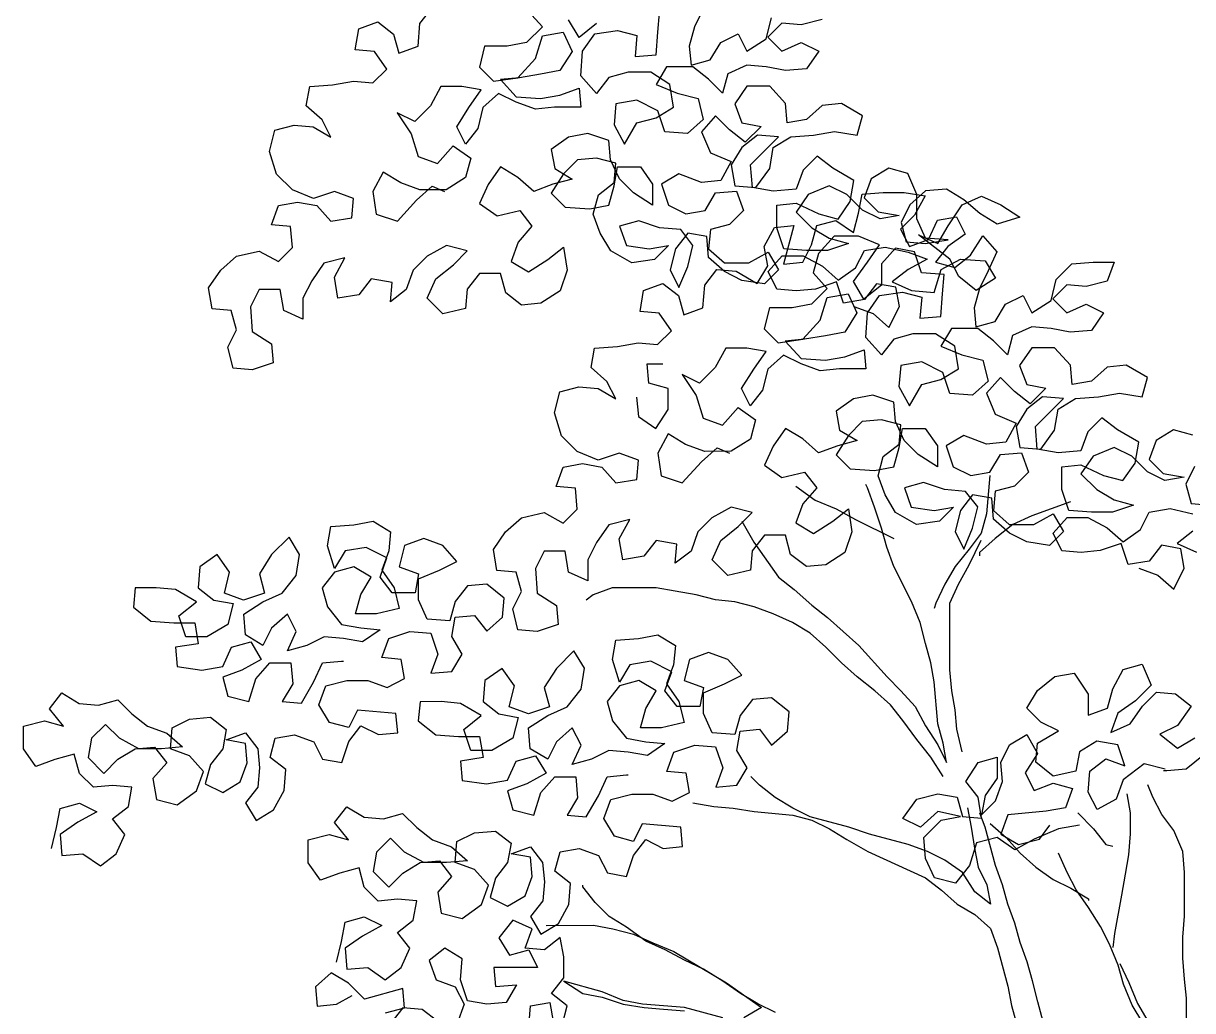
# Model space of a CAD drawing. Header units: millimetres. Extents: x 454 to 24074, y 929 to 15016.
# Drawn here: x 3860 to 4535, y 2432 to 3002 of the extents above; entities that cross this region are included whole.
import ezdxf

# ---------------------------------------------------------------- set-up
doc = ezdxf.new("R2010")
doc.units = ezdxf.units.MM
doc.layers.add('cadblocksdwg.com', color=255, linetype='Continuous')

# ---------------------------------------------------------------- blocks, each defined once
blk = doc.blocks.new('Trees side 016_cad-block.com')
at = {"color": 0}
for points in [[(-683.1, 3718.2), (-661.4, 3710.3), (-643.6, 3694.5), (-631.7, 3718.2), (-635.7, 3740), (-657.5, 3743.9), (-671.3, 3726.1), (-695, 3722.1), (-702.9, 3745.9), (-726.7, 3737.9), (-748.4, 3735.9), (-770.1, 3737.9), (-780, 3757.6), (-764.2, 3775.5), (-740.5, 3775.5), (-718.8, 3763.6), (-701, 3747.8), (-681.2, 3761.7), (-671.3, 3781.5), (-647.6, 3785.4), (-621.9, 3779.5), (-600.2, 3771.7), (-621.9, 3759.8), (-639.7, 3745.9), (-617.9, 3736.1), (-592.2, 3734.1), (-584.3, 3759.8), (-562.6, 3771.7), (-534.9, 3769.7), (-523, 3750), (-544.8, 3736.1), (-564.6, 3751.9), (-574.5, 3771.7), (-610.1, 3799.3), (-588.3, 3789.5), (-576.5, 3809.2), (-560.7, 3833), (-538.9, 3842.9), (-517.2, 3833), (-495.4, 3819.2), (-521.1, 3811.3), (-540.9, 3823.1), (-558.7, 3838.9), (-578.5, 3850.8), (-602.2, 3848.8), (-620, 3832.9), (-629.8, 3813.1), (-623.9, 3791.4), (-602.1, 3789.4), (-576.5, 3793.4), (-602.2, 3795.4), (-612.1, 3817.1), (-612.1, 3844.8), (-622, 3868.5), (-643.7, 3874.4), (-663.5, 3862.5), (-671.4, 3840.8), (-655.6, 3825), (-631.8, 3821), (-653.6, 3817.1), (-673.4, 3826.9), (-691.2, 3844.7), (-710.9, 3854.6), (-734.7, 3844.7), (-748.5, 3824.9), (-730.7, 3807.1), (-710.9, 3795.3), (-689.1, 3789.4), (-712.9, 3781.4), (-736.6, 3781.4), (-762.3, 3783.4), (-770.2, 3807.1), (-770.2, 3832.8), (-748.5, 3834.8), (-722.8, 3822.9), (-701, 3817), (-687.2, 3836.8), (-683.3, 3860.5), (-707, 3874.4), (-724.8, 3888.2), (-740.6, 3872.3), (-748.5, 3850.6), (-774.2, 3848.6), (-797.9, 3852.5), (-799.9, 3878.2), (-768.3, 3909.9), (-792.1, 3911.8), (-809.8, 3898), (-821.7, 3878.2), (-817.7, 3854.5), (-794, 3852.5), (-778.2, 3874.3), (-774.2, 3898), (-754.5, 3909.9), (-728.8, 3911.9), (-705.1, 3915.9), (-679.4, 3911.9), (-673.5, 3933.7), (-697.2, 3947.5), (-718.9, 3945.5), (-736.7, 3929.7), (-758.5, 3925.7), (-760.5, 3947.5), (-778.3, 3967.2), (-804, 3967.2), (-817.8, 3947.4), (-809.9, 3925.7), (-788.1, 3921.7), (-805.9, 3903.9), (-823.7, 3917.7), (-839.5, 3933.5), (-855.3, 3915.7), (-845.4, 3892), (-821.7, 3882.2), (-833.5, 3860.4), (-855.3, 3858.4), (-881, 3868.3), (-900.7, 3856.4), (-892.8, 3832.7), (-873, 3822.8), (-851.3, 3826.8), (-839.4, 3846.6), (-815.7, 3848.6), (-807.8, 3826.8), (-823.6, 3811), (-845.3, 3805), (-847.3, 3783.3), (-829.5, 3767.5), (-801.8, 3767.5), (-780.1, 3779.4), (-768.2, 3759.6), (-784, 3743.8), (-809.7, 3747.7), (-829.5, 3757.6), (-847.3, 3773.4), (-849.3, 3797.1), (-871, 3801.1), (-884.9, 3783.3), (-890.8, 3759.5), (-880.9, 3739.8), (-871, 3763.5), (-865.1, 3787.2), (-878.9, 3805), (-902.7, 3807), (-926.4, 3814.8), (-948.1, 3808.9), (-940.2, 3787.2), (-914.5, 3783.2), (-892.8, 3787.2), (-908.6, 3771.4), (-934.3, 3767.4), (-958, 3781.2), (-969.9, 3801), (-977.8, 3822.7), (-971.9, 3844.5), (-954.1, 3858.3), (-952.2, 3880.1), (-973.9, 3886), (-995.7, 3884), (-1011.5, 3868.1), (-1025.3, 3846.4), (-1009.4, 3830.6), (-981.8, 3828.6), (-960, 3832.6), (-954.1, 3854.4), (-950.2, 3876.1), (-924.5, 3876.1), (-910.6, 3856.4), (-910.6, 3832.7), (-932.4, 3846.5), (-948.2, 3862.3), (-958.1, 3884), (-960.1, 3905.8), (-983.8, 3913.6), (-1005.6, 3909.7), (-1025.3, 3895.8), (-1021.3, 3874.1), (-1001.6, 3862.2), (-1023.3, 3856.3), (-1045, 3848.3), (-1062.9, 3864.1), (-1082.6, 3876), (-1096.5, 3856.2), (-1106.3, 3834.5), (-1086.5, 3820.6), (-1060.8, 3826.6), (-1047, 3808.8), (-1062.8, 3791), (-1070.7, 3769.2), (-1050.9, 3757.4), (-1029.2, 3771.3), (-1011.4, 3785.1), (-1007.4, 3759.4), (-1015.3, 3735.7), (-1037, 3721.8), (-1058.8, 3719.8), (-1076.6, 3733.7), (-1082.5, 3755.4), (-1106.2, 3755.4), (-1120.1, 3737.6), (-1122, 3715.8), (-1147.7, 3709.9), (-1165.5, 3727.6), (-1155.7, 3749.4), (-1135.9, 3765.2), (-1120.1, 3781.1), (-1143.8, 3787), (-1165.6, 3775.1), (-1181.4, 3759.3), (-1189.3, 3737.5), (-1207, 3723.6), (-1205.1, 3745.4), (-1228.8, 3749.3), (-1242.6, 3731.5), (-1266.4, 3727.5), (-1270.3, 3751.3), (-1258.5, 3773), (-1282.2, 3767.1), (-1296, 3747.3), (-1305.9, 3727.5), (-1305.9, 3703.8), (-1327.6, 3713.7), (-1331.6, 3737.4), (-1355.3, 3737.4), (-1365.2, 3717.6), (-1363.2, 3689.9), (-1341.4, 3676.1), (-1339.4, 3654.3), (-1363.2, 3646.4), (-1384.9, 3648.4), (-1390.9, 3672.1), (-1381, 3691.9), (-1386.9, 3713.6), (-1408.7, 3715.6), (-1412.7, 3739.3), (-1398.8, 3759.1), (-1381.1, 3774.9), (-1355.4, 3780.8), (-1333.6, 3769), (-1317.8, 3784.8), (-1319.8, 3808.6), (-1341.6, 3810.5), (-1333.7, 3832.3), (-1311.9, 3836.2), (-1290.2, 3832.3), (-1274.3, 3814.5), (-1250.6, 3818.5), (-1248.7, 3840.3), (-1270.4, 3848.1), (-1294.1, 3840.2), (-1317.9, 3850.1), (-1335.7, 3867.9), (-1343.6, 3893.5), (-1337.7, 3917.3), (-1316, 3923.2), (-1294.2, 3921.3), (-1274.4, 3909.4), (-1284.3, 3929.2), (-1302.1, 3945), (-1298.2, 3966.7), (-1272.5, 3968.7), (-1248.8, 3972.7), (-1227, 3970.8), (-1211.2, 3986.6), (-1225.1, 4006.3), (-1246.8, 4008.3), (-1242.9, 4032), (-1221.2, 4040), (-1203.4, 4026.1), (-1197.4, 4004.4), (-1175.7, 4012.3), (-1173.7, 4038), (-1159.9, 4055.8)], [(-853.5, 4054.1), (-863.3, 4034.4), (-869.2, 4012.6), (-867.2, 3990.9), (-845.5, 3996.8), (-833.7, 4016.6), (-813.9, 4026.5), (-804, 4006.7), (-782.3, 4020.6), (-776.4, 4044.3)], [(-719, 4042.4), (-742.7, 4036.4), (-764.5, 4038.4), (-780.3, 4022.6), (-764.5, 4006.8), (-742.7, 4016.7), (-722.9, 4006.8), (-736.8, 3987), (-760.5, 3985), (-782.2, 3989), (-804, 3990.9), (-825.7, 3981), (-831.6, 3959.3), (-847.5, 3975.1), (-865.3, 3988.9), (-894.9, 3988.9), (-906.8, 3969.1), (-883, 3959.2), (-859.3, 3953.3), (-853.4, 3929.6), (-871.1, 3913.7), (-896.8, 3915.7), (-904.8, 3939.4), (-928.5, 3951.3), (-952.2, 3947.3), (-954.2, 3923.6), (-942.3, 3901.8), (-928.5, 3925.6), (-906.7, 3931.5), (-887, 3943.4), (-891, 3969.1), (-912.7, 3982.9), (-938.4, 3982.9), (-960.2, 3976.9), (-974, 3959.1), (-991.8, 3978.9), (-989.8, 4006.6), (-976, 4026.3), (-950.3, 4030.3), (-928.6, 4024.4), (-930.5, 4000.7), (-906.8, 4002.7), (-904.8, 4028.4), (-902.9, 4050.1)], [(-974, 4038.2), (-993.8, 4022.4), (-1005.7, 4042.1)], [(-1051.2, 4052), (-1035.3, 4034.2), (-1053.1, 4016.4), (-1074.9, 4012.4), (-1100.6, 4012.4), (-1106.5, 3988.7), (-1090.6, 3972.9), (-1063, 3976.8), (-1043.2, 3998.6), (-1035.3, 4024.3), (-1011.6, 4028.3), (-1001.7, 4006.5), (-1015.5, 3984.8), (-1037.3, 3980.8), (-1061, 3976.8), (-1082.7, 3974.8), (-1064.9, 3955.1), (-1037.2, 3953.1), (-1015.5, 3957.1), (-993.8, 3965), (-991.8, 3943.3), (-1021.4, 3943.3), (-1043.2, 3941.3), (-1064.9, 3949.2), (-1084.7, 3959), (-1102.5, 3943.2), (-1108.4, 3919.5), (-1122.2, 3901.7), (-1132.1, 3921.4), (-1118.3, 3943.2), (-1104.5, 3963), (-1126.2, 3966.9), (-1149.9, 3966.9), (-1161.8, 3945.1), (-1179.6, 3927.3), (-1199.3, 3937.2), (-1183.5, 3913.5), (-1175.6, 3887.8), (-1153.8, 3879.9), (-1136, 3899.7), (-1116.3, 3885.8), (-1122.2, 3864.1), (-1143.9, 3850.2), (-1173.6, 3850.2), (-1195.3, 3858.1), (-1215.1, 3869.9), (-1226.9, 3848.2), (-1223, 3822.5), (-1199.2, 3814.6), (-1177.5, 3838.3), (-1159.7, 3854.2), (-1145.9, 3848.3)], [(-361.1, 3422.4), (-339.4, 3414.5), (-321.6, 3398.7), (-309.7, 3422.5), (-313.7, 3444.2), (-335.4, 3448.2), (-349.3, 3430.3), (-373, 3426.4), (-380.9, 3450.1), (-404.6, 3442.2), (-426.4, 3440.2), (-448.1, 3442.1), (-458, 3461.9), (-442.2, 3479.7), (-418.5, 3479.7), (-396.7, 3467.9), (-378.9, 3452.1), (-359.2, 3465.9), (-349.3, 3485.7), (-325.6, 3489.7), (-299.9, 3483.8)], [(-299.9, 3464), (-317.6, 3450.1), (-295.9, 3440.3)], [(-298, 3537.1), (-307.8, 3517.4), (-301.9, 3495.6), (-280.1, 3493.7)], [(-300, 3572.7), (-321.7, 3578.6), (-341.5, 3566.8), (-349.4, 3545), (-333.5, 3529.2), (-309.8, 3525.3), (-331.6, 3521.3), (-351.3, 3531.2), (-369.1, 3548.9), (-388.9, 3558.8), (-412.6, 3548.9), (-426.5, 3529.1), (-408.6, 3511.3), (-388.9, 3499.5), (-367.1, 3493.6), (-390.8, 3485.7), (-414.6, 3485.6), (-440.3, 3487.6), (-448.2, 3511.3), (-448.2, 3537), (-426.5, 3539), (-400.8, 3527.2), (-379, 3521.3), (-365.2, 3541), (-361.2, 3564.8), (-385, 3578.6), (-402.8, 3592.4), (-418.6, 3576.6), (-426.5, 3554.8), (-452.2, 3552.8), (-475.9, 3556.8), (-477.9, 3582.5), (-446.3, 3614.1), (-470, 3616.1), (-487.8, 3602.2), (-499.7, 3582.4), (-495.7, 3558.7), (-472, 3556.8), (-456.2, 3578.5), (-452.2, 3602.2), (-432.5, 3614.1), (-406.8, 3616.1), (-383, 3620.1), (-357.3, 3616.2), (-351.4, 3637.9), (-375.2, 3651.7), (-396.9, 3649.7), (-414.7, 3633.9), (-436.4, 3629.9), (-438.4, 3651.7), (-456.2, 3671.4), (-481.9, 3671.4), (-495.8, 3651.6), (-487.8, 3629.9), (-466.1, 3626), (-483.9, 3608.2), (-501.7, 3622), (-517.5, 3637.8), (-533.3, 3620), (-523.4, 3596.3), (-499.7, 3586.4), (-511.5, 3564.6), (-533.2, 3562.6), (-559, 3572.5), (-578.7, 3560.6), (-570.8, 3536.9), (-551, 3527), (-529.3, 3531), (-517.4, 3550.8), (-493.7, 3552.8), (-485.8, 3531), (-501.6, 3515.2), (-523.3, 3509.3), (-525.3, 3487.5), (-507.5, 3471.7), (-479.8, 3471.7), (-458, 3483.6), (-446.2, 3463.9), (-462, 3448), (-487.7, 3452), (-507.4, 3461.8), (-525.3, 3477.6), (-527.3, 3501.4), (-549, 3505.3), (-562.8, 3487.5), (-568.7, 3463.8), (-558.8, 3444), (-549, 3467.7), (-543.1, 3491.5), (-556.9, 3509.2), (-580.6, 3511.2), (-604.4, 3519.1), (-626.1, 3513.1), (-618.2, 3491.4), (-592.5, 3487.5), (-570.7, 3491.4), (-586.5, 3475.6), (-612.2, 3471.6), (-636, 3485.4), (-647.9, 3505.2), (-655.8, 3526.9), (-649.9, 3548.7), (-632.1, 3562.5), (-630.1, 3584.3), (-651.9, 3590.2), (-673.6, 3588.2), (-689.4, 3572.4), (-703.3, 3550.6), (-687.4, 3534.8), (-659.7, 3532.9), (-638, 3536.8), (-632.1, 3558.6), (-628.2, 3580.3), (-602.5, 3580.4), (-588.6, 3560.6), (-588.6, 3536.9), (-610.3, 3550.7), (-626.2, 3566.5), (-636.1, 3588.2), (-638.1, 3610), (-661.8, 3617.9), (-683.5, 3613.9), (-703.3, 3600), (-699.3, 3578.3), (-679.5, 3566.5), (-701.3, 3560.5), (-723, 3552.6), (-740.8, 3568.4), (-760.6, 3580.2), (-774.4, 3560.4), (-784.3, 3538.7), (-764.5, 3524.9), (-738.8, 3530.8), (-725, 3513), (-740.8, 3495.2), (-748.7, 3473.5), (-728.9, 3461.6), (-707.1, 3475.5), (-689.4, 3489.3), (-685.4, 3463.6), (-693.3, 3439.9), (-715, 3426.1), (-736.7, 3424.1), (-754.6, 3437.9), (-760.5, 3459.6), (-784.2, 3459.6), (-798, 3441.8), (-800, 3420), (-825.7, 3414.1), (-843.5, 3431.9), (-833.6, 3453.6), (-813.9, 3469.5), (-798.1, 3485.3), (-821.8, 3491.2), (-843.6, 3479.3), (-859.4, 3463.5), (-867.2, 3441.7), (-885, 3427.9), (-883.1, 3449.6), (-906.8, 3453.6), (-920.6, 3435.8), (-944.3, 3431.8), (-948.3, 3455.5), (-936.5, 3477.3), (-960.2, 3471.3), (-974, 3451.5), (-983.9, 3431.7), (-983.9, 3408), (-1005.6, 3417.9), (-1009.6, 3441.6), (-1033.3, 3441.6), (-1043.2, 3421.8), (-1041.2, 3394.1), (-1019.4, 3380.3), (-1017.4, 3358.6), (-1041.1, 3350.6), (-1062.9, 3352.6), (-1068.8, 3376.3), (-1059, 3396.1), (-1064.9, 3417.8), (-1086.7, 3419.8), (-1090.6, 3443.5), (-1076.8, 3463.3), (-1059, 3479.1), (-1033.3, 3485.1), (-1011.6, 3473.2), (-995.8, 3489.1), (-997.8, 3512.8), (-1019.5, 3514.7), (-1011.6, 3536.5), (-989.9, 3540.5), (-968.2, 3536.5), (-952.3, 3518.8), (-928.6, 3522.7), (-926.6, 3544.5), (-948.4, 3552.4), (-972.1, 3544.4), (-995.8, 3554.3), (-1013.7, 3572.1), (-1021.6, 3597.8), (-1015.7, 3621.5), (-993.9, 3627.5), (-972.2, 3625.5), (-952.4, 3613.7), (-962.3, 3633.4), (-980.1, 3649.2), (-976.2, 3671), (-950.5, 3673), (-926.8, 3676.9), (-905, 3675), (-889.2, 3690.8), (-903.1, 3710.6), (-924.8, 3712.5), (-920.9, 3736.3), (-899.2, 3744.2), (-881.3, 3730.4), (-875.4, 3708.6), (-853.7, 3716.5), (-851.7, 3742.2), (-837.9, 3760.1), (-816.1, 3758.1), (-792.4, 3744.3), (-780.5, 3764.1), (-784.5, 3785.8), (-772.7, 3807.6), (-750.9, 3809.6), (-762.8, 3766.1), (-741, 3768.1), (-731.1, 3787.8), (-725.2, 3809.6), (-703.5, 3815.5), (-683.7, 3801.7), (-677.8, 3823.5), (-673.9, 3845.2), (-650.1, 3847.2), (-626.4, 3847.2), (-602.7, 3843.3), (-614.5, 3821.5), (-630.3, 3805.7), (-620.4, 3786), (-598.7, 3793.9), (-588.8, 3815.6), (-567.1, 3819.6), (-557.2, 3799.9), (-576.9, 3786), (-590.8, 3768.2), (-569, 3762.3), (-551.2, 3776.1), (-537.4, 3797.9), (-521.6, 3780.1), (-531.4, 3758.4), (-541.3, 3738.6), (-547.2, 3716.8), (-545.2, 3695.1), (-523.5, 3701), (-511.6, 3720.8), (-491.9, 3730.7), (-482, 3711), (-460.2, 3724.8), (-454.3, 3748.5), (-436.6, 3766.4), (-412.8, 3768.4), (-389.1, 3768.4), (-397, 3746.6), (-420.7, 3740.7), (-442.5, 3742.6), (-458.3, 3726.8), (-442.4, 3711), (-420.7, 3720.9), (-400.9, 3711), (-414.7, 3691.2), (-438.5, 3689.2), (-460.2, 3693.2), (-482, 3695.1), (-503.7, 3685.2), (-509.6, 3663.5), (-525.4, 3679.3), (-543.2, 3693.1), (-572.9, 3693.1), (-584.7, 3673.3), (-561, 3663.4), (-537.3, 3657.5), (-531.3, 3633.8), (-549.1, 3618), (-574.8, 3619.9), (-582.7, 3643.6), (-606.5, 3655.5), (-630.2, 3651.5), (-632.2, 3627.8), (-620.3, 3606), (-606.5, 3629.8), (-584.7, 3635.7), (-565, 3647.6), (-568.9, 3673.3), (-590.7, 3687.1), (-616.4, 3687.1), (-638.1, 3681.2), (-652, 3663.4), (-669.8, 3683.1), (-667.8, 3710.8), (-654, 3730.6), (-628.3, 3734.5), (-606.5, 3728.6), (-608.5, 3704.9), (-584.8, 3706.9), (-582.8, 3732.6), (-580.9, 3754.4), (-606.6, 3756.3), (-614.5, 3780), (-636.2, 3784), (-652, 3766.2), (-652, 3742.4), (-671.8, 3726.6), (-683.7, 3746.4), (-667.9, 3768.1), (-654, 3787.9), (-677.8, 3797.8), (-705.5, 3797.7), (-723.2, 3778), (-729.1, 3756.2), (-713.3, 3738.4), (-731.1, 3720.6), (-752.8, 3716.6), (-778.5, 3716.6), (-784.4, 3692.9), (-768.6, 3677.1), (-740.9, 3681.1), (-721.2, 3702.8), (-713.3, 3728.5), (-689.6, 3732.5), (-679.7, 3710.8), (-693.5, 3689), (-715.2, 3685), (-739, 3681.1), (-760.7, 3679.1), (-742.9, 3659.3), (-715.2, 3657.4), (-693.5, 3661.3), (-671.7, 3669.3), (-669.7, 3647.5), (-699.4, 3647.5), (-721.1, 3645.5), (-742.9, 3653.4), (-762.7, 3663.3), (-780.4, 3647.4), (-786.4, 3623.7), (-800.2, 3605.9), (-810.1, 3625.6), (-796.3, 3647.4), (-782.4, 3667.2), (-804.2, 3671.1), (-827.9, 3671.1), (-839.8, 3649.3), (-857.5, 3631.5), (-877.3, 3641.4), (-861.5, 3617.7), (-853.5, 3592), (-831.8, 3584.1), (-814, 3603.9), (-794.2, 3590.1), (-800.1, 3568.3), (-821.9, 3554.5), (-851.5, 3554.4), (-873.3, 3562.3), (-893.1, 3574.2), (-904.9, 3552.4), (-900.9, 3526.7), (-877.2, 3518.8), (-855.5, 3542.6), (-837.7, 3558.4), (-823.8, 3552.5)], [(-928.7, 3615.7), (-926.7, 3593.9), (-906.9, 3580.1), (-893.1, 3601.8), (-893.1, 3625.6), (-914.9, 3631.5), (-916.9, 3653.2), (-899.1, 3653.2)], [(-809.9, 3475.4), (-796.1, 3451.7), (-768.4, 3412.2), (-750.6, 3398.3), (-730.8, 3380.6), (-713, 3366.7), (-677.4, 3335.1), (-645.7, 3299.6), (-629.9, 3283.8), (-614, 3266), (-602.1, 3244.3), (-588.3, 3222.5), (-578.4, 3202.8), (-582.4, 3224.5), (-588.3, 3246.3), (-592.3, 3293.7), (-596.3, 3315.5), (-602.2, 3337.2), (-608.2, 3360.9), (-618.1, 3384.6), (-637.9, 3424.1), (-645.8, 3445.9), (-651.8, 3467.6), (-659.7, 3491.3), (-667.6, 3513.1), (-669.6, 3517)], [(-529.3, 3527.1), (-533.2, 3483.6), (-539.1, 3461.8), (-552.9, 3444), (-568.7, 3424.2), (-580.5, 3404.4), (-590.4, 3382.7), (-592.4, 3376.7)], [(-748.7, 3515), (-726.9, 3499.2), (-703.2, 3489.3), (-681.4, 3477.5), (-637.9, 3455.8)], [(-438.3, 3497.5), (-481.8, 3481.6), (-503.5, 3471.7), (-523.3, 3455.9), (-541, 3440.1), (-541, 3436.1)], [(-1590.2, 3105.4), (-1584.3, 3129.1), (-1580.3, 3150.8), (-1558.6, 3156.8), (-1538.8, 3146.9), (-1560.5, 3135.1), (-1580.3, 3121.2), (-1578.3, 3097.5), (-1554.6, 3099.5), (-1534.8, 3085.7), (-1517, 3099.5), (-1507.1, 3121.3), (-1521, 3139), (-1503.2, 3152.9), (-1499.3, 3174.6), (-1521, 3176.6), (-1542.8, 3174.6), (-1558.6, 3190.4), (-1564.6, 3212.2), (-1586.3, 3206.2), (-1608, 3198.3), (-1621.9, 3218), (-1621.9, 3243.7), (-1598.2, 3249.7), (-1576.5, 3243.8), (-1592.3, 3263.5), (-1578.5, 3281.3), (-1558.7, 3269.5), (-1536.9, 3267.5), (-1515.2, 3273.5), (-1499.4, 3257.7), (-1481.6, 3243.9), (-1459.8, 3236), (-1442, 3220.2), (-1465.7, 3218.2), (-1491.4, 3218.1), (-1513.2, 3230), (-1529, 3245.8), (-1544.8, 3230), (-1548.7, 3208.2), (-1530.9, 3190.4), (-1515.1, 3206.3), (-1495.4, 3218.1), (-1473.6, 3220.1), (-1459.8, 3202.4), (-1475.6, 3184.6), (-1471.6, 3160.8), (-1447.9, 3154.9), (-1426.1, 3170.8), (-1418.3, 3192.5), (-1434.1, 3210.3), (-1455.8, 3218.2), (-1453.9, 3241.9), (-1434.1, 3251.8), (-1410.4, 3253.8), (-1392.6, 3240), (-1396.5, 3218.2), (-1410.3, 3200.4), (-1416.3, 3178.7), (-1396.5, 3168.8), (-1376.7, 3180.7), (-1368.8, 3202.4), (-1370.8, 3224.2), (-1392.6, 3228.1), (-1370.8, 3236.1), (-1357, 3218.3), (-1355, 3196.5), (-1356.9, 3174.8), (-1370.8, 3157), (-1358.9, 3137.2), (-1339.1, 3149.1), (-1327.3, 3170.9), (-1325.3, 3194.6), (-1343.1, 3208.4), (-1337.2, 3230.2), (-1315.5, 3234.1), (-1293.7, 3226.2), (-1283.8, 3206.5), (-1262.1, 3202.5), (-1254.2, 3226.3), (-1240.4, 3244.1), (-1220.6, 3234.2), (-1198.8, 3236.2), (-1200.8, 3258), (-1244.3, 3261.9), (-1254.2, 3242.1), (-1276, 3248), (-1287.8, 3267.8), (-1279.9, 3289.5), (-1256.2, 3295.5), (-1232.5, 3295.5), (-1210.8, 3287.6), (-1191, 3297.5), (-1195, 3319.2), (-1216.7, 3321.2), (-1208.8, 3343), (-1185.1, 3350.9), (-1161.4, 3348.9), (-1153.5, 3325.2), (-1161.3, 3303.5), (-1137.6, 3305.5), (-1125.8, 3325.2), (-1137.7, 3345), (-1133.7, 3366.8), (-1112, 3368.7), (-1098.1, 3351), (-1080.3, 3366.8), (-1078.4, 3388.5), (-1098.2, 3404.3), (-1119.9, 3402.3), (-1133.7, 3384.5), (-1139.7, 3362.8), (-1165.4, 3364.7), (-1175.3, 3386.5), (-1175.3, 3410.2), (-1151.6, 3420.1), (-1131.8, 3430), (-1147.6, 3447.8), (-1169.4, 3455.7), (-1191.1, 3447.8), (-1197, 3424), (-1175.3, 3416.1), (-1179.2, 3394.4), (-1204.9, 3394.4), (-1218.8, 3412.1), (-1210.9, 3433.9), (-1234.6, 3445.7), (-1258.3, 3441.8), (-1270.2, 3422), (-1278.1, 3447.7), (-1274.2, 3469.4), (-1248.5, 3471.4), (-1226.7, 3475.4), (-1207, 3463.6), (-1208.9, 3441.8), (-1216.8, 3420.1), (-1202.9, 3400.3), (-1197, 3376.6), (-1222.7, 3370.6), (-1246.4, 3370.6), (-1240.5, 3392.4), (-1228.7, 3412.1), (-1248.4, 3424), (-1270.2, 3418), (-1284, 3400.2), (-1278.1, 3378.5), (-1262.2, 3358.7), (-1240.5, 3354.8), (-1218.7, 3352.8), (-1238.5, 3339), (-1260.2, 3342.9), (-1282, 3344.9), (-1301.7, 3335), (-1323.5, 3329), (-1313.6, 3350.8), (-1323.5, 3370.5), (-1341.3, 3354.7), (-1351.2, 3334.9), (-1370.9, 3346.8), (-1372.9, 3370.5), (-1351.2, 3384.3), (-1329.5, 3394.2), (-1313.7, 3414), (-1309.7, 3437.8), (-1321.6, 3457.5), (-1341.4, 3437.7), (-1355.2, 3416), (-1349.2, 3394.2), (-1373, 3386.3), (-1394.7, 3394.2), (-1388.8, 3417.9), (-1402.7, 3437.7), (-1422.4, 3423.8), (-1424.4, 3400.1), (-1406.6, 3386.3), (-1384.8, 3382.3), (-1390.7, 3358.6), (-1414.4, 3344.7), (-1438.2, 3344.7), (-1446.1, 3368.4), (-1426.3, 3384.3), (-1450.1, 3398.1), (-1471.8, 3400), (-1495.5, 3400), (-1497.5, 3378.3), (-1477.7, 3362.5), (-1452, 3360.5), (-1428.3, 3360.5), (-1424.3, 3336.8), (-1450, 3332.9), (-1448, 3311.1), (-1420.3, 3307.2), (-1396.6, 3311.2), (-1386.7, 3332.9), (-1365, 3338.9), (-1353.1, 3319.1), (-1374.9, 3307.2), (-1396.6, 3299.3), (-1390.7, 3277.6), (-1366.9, 3271.6), (-1359, 3297.3), (-1343.2, 3315.2), (-1319.5, 3315.2), (-1317.5, 3291.5), (-1329.4, 3271.7), (-1307.6, 3269.7), (-1293.8, 3293.5), (-1283.9, 3315.2), (-1262.2, 3317.2), (-1260.2, 3317.2)], [(-560.6, 3214.7), (-566.6, 3240.4), (-568.6, 3262.1), (-572.5, 3283.8), (-574.5, 3307.6), (-574.6, 3382.7), (-564.7, 3404.4), (-552.9, 3426.2), (-539.1, 3453.9)], [(-582.3, 3187), (-596.2, 3208.7), (-612, 3228.5), (-627.9, 3250.2), (-641.7, 3268), (-659.5, 3283.8), (-679.3, 3299.6), (-697.1, 3315.4), (-714.9, 3333.1), (-732.7, 3348.9), (-752.5, 3360.8), (-774.3, 3370.6), (-796, 3378.5), (-817.8, 3384.4), (-839.5, 3386.4), (-861.3, 3392.3), (-885, 3396.2), (-906.7, 3400.2), (-956.2, 3400.1), (-977.9, 3392.2), (-985.8, 3386.3)], [(-1268.1, 2976.8), (-1262.2, 3000.5), (-1258.3, 3022.3), (-1236.6, 3028.2), (-1216.8, 3018.3), (-1238.5, 3006.5), (-1258.3, 2992.6), (-1256.3, 2968.9), (-1232.6, 2970.9), (-1212.8, 2957.1), (-1195, 2970.9), (-1185.1, 2992.7), (-1199, 3010.4), (-1181.2, 3024.3), (-1177.3, 3046.1), (-1199, 3048), (-1220.8, 3046), (-1236.6, 3061.8), (-1242.5, 3083.6), (-1264.3, 3077.6), (-1286, 3069.7), (-1299.9, 3089.4), (-1299.9, 3115.1), (-1276.2, 3121.1), (-1254.4, 3115.2), (-1270.3, 3134.9), (-1256.4, 3152.7), (-1236.7, 3140.9), (-1214.9, 3138.9), (-1193.2, 3144.9), (-1177.3, 3129.1), (-1159.5, 3115.3), (-1137.8, 3107.4), (-1120, 3091.6), (-1143.7, 3089.6), (-1169.4, 3089.6), (-1191.2, 3101.4), (-1207, 3117.2), (-1222.8, 3101.4), (-1226.7, 3079.6), (-1208.9, 3061.8), (-1193.1, 3077.7), (-1173.4, 3089.5), (-1151.6, 3091.5), (-1137.8, 3073.8), (-1153.6, 3056), (-1149.6, 3032.2), (-1125.8, 3026.3), (-1104.1, 3042.2), (-1096.2, 3063.9), (-1112.1, 3081.7), (-1133.8, 3089.6), (-1131.9, 3113.3), (-1112.1, 3123.2), (-1088.4, 3125.2), (-1070.6, 3111.4), (-1074.5, 3089.6), (-1088.3, 3071.8), (-1094.2, 3050.1), (-1074.5, 3040.2), (-1054.7, 3052.1), (-1046.8, 3073.8), (-1048.8, 3095.6), (-1070.6, 3099.5), (-1048.8, 3107.5), (-1035, 3089.7), (-1033, 3067.9), (-1034.9, 3046.2), (-1048.7, 3028.4), (-1036.9, 3008.6), (-1017.1, 3020.5), (-1005.3, 3042.3), (-1003.3, 3066), (-1021.1, 3079.8), (-1015.2, 3101.6), (-993.5, 3105.5), (-971.7, 3097.6), (-961.8, 3077.9), (-940.1, 3073.9), (-932.2, 3097.7), (-918.3, 3115.5), (-898.6, 3105.6), (-876.8, 3107.6), (-878.8, 3129.4), (-922.3, 3133.3), (-932.2, 3113.5), (-953.9, 3119.4), (-965.8, 3139.2), (-957.9, 3160.9), (-934.2, 3166.9), (-910.5, 3166.9), (-888.7, 3159), (-869, 3168.9), (-872.9, 3190.7), (-894.7, 3192.6), (-886.8, 3214.4), (-863.1, 3222.3), (-839.4, 3220.3), (-831.4, 3196.6), (-839.3, 3174.9), (-815.6, 3176.9), (-803.8, 3196.6), (-815.6, 3216.4), (-811.7, 3238.2), (-790, 3240.2), (-776.1, 3222.4), (-758.3, 3238.2), (-756.4, 3260), (-776.1, 3275.7), (-797.9, 3273.8), (-811.7, 3255.9), (-817.6, 3234.2), (-843.3, 3236.1), (-853.2, 3257.9), (-853.3, 3281.6), (-829.5, 3291.5), (-809.8, 3301.4), (-825.6, 3319.2), (-847.4, 3327.1), (-869.1, 3319.2), (-875, 3295.4), (-853.3, 3287.5), (-857.2, 3265.8), (-882.9, 3265.8), (-896.8, 3283.5), (-888.9, 3305.3), (-912.6, 3317.1), (-936.3, 3313.2), (-948.2, 3293.4), (-956.1, 3319.1), (-952.2, 3340.8), (-926.5, 3342.8), (-904.7, 3346.8), (-884.9, 3335), (-886.9, 3313.2), (-894.8, 3291.5), (-880.9, 3271.7), (-875, 3248), (-900.7, 3242), (-924.4, 3242), (-918.5, 3263.8), (-906.6, 3283.5), (-926.4, 3295.4), (-948.2, 3289.4), (-962, 3271.6), (-956, 3249.9), (-940.2, 3230.1), (-918.4, 3226.2), (-896.7, 3224.2), (-916.5, 3210.4), (-938.2, 3214.3), (-960, 3216.3), (-979.7, 3206.4), (-1001.5, 3200.4), (-991.6, 3222.2), (-1001.5, 3241.9), (-1019.3, 3226.1), (-1029.1, 3206.3), (-1048.9, 3218.2), (-1050.9, 3241.9), (-1029.2, 3255.7), (-1007.4, 3265.7), (-991.6, 3285.4), (-987.7, 3309.2), (-999.6, 3328.9), (-1019.3, 3309.1), (-1033.2, 3287.4), (-1027.2, 3265.6), (-1050.9, 3257.7), (-1072.7, 3265.6), (-1066.8, 3289.3), (-1080.6, 3309.1), (-1100.4, 3295.2), (-1102.3, 3271.5), (-1084.5, 3257.7), (-1062.8, 3253.7), (-1068.7, 3230), (-1092.4, 3216.2), (-1116.1, 3216.1), (-1124.1, 3239.8), (-1104.3, 3255.7), (-1128, 3269.5), (-1149.8, 3271.5), (-1173.5, 3271.4), (-1175.5, 3249.7), (-1155.7, 3233.9), (-1130, 3231.9), (-1106.3, 3232), (-1102.3, 3208.2), (-1128, 3204.3), (-1126, 3182.5), (-1098.3, 3178.6), (-1074.6, 3182.6), (-1064.7, 3204.3), (-1043, 3210.3), (-1031.1, 3190.5), (-1052.8, 3178.6), (-1074.6, 3170.7), (-1068.6, 3149), (-1044.9, 3143), (-1037, 3168.8), (-1021.2, 3186.6), (-997.5, 3186.6), (-995.5, 3162.9), (-1007.3, 3143.1), (-985.6, 3141.1), (-971.8, 3164.9), (-961.9, 3186.6), (-940.2, 3188.6), (-938.2, 3188.6)], [(-331.3, 3195.1), (-355, 3201), (-378.7, 3183.2), (-386.6, 3161.4), (-408.3, 3149.6), (-418.2, 3169.3), (-416.3, 3193), (-398.5, 3206.9), (-376.7, 3199), (-384.7, 3222.7), (-408.4, 3226.7), (-428.1, 3214.8), (-432.1, 3193), (-457.8, 3187.1), (-477.6, 3202.9), (-475.6, 3224.6), (-451.9, 3238.5), (-471.7, 3248.4), (-487.5, 3264.2), (-475.7, 3283.9), (-455.9, 3299.8), (-434.2, 3303.7), (-418.3, 3280), (-418.3, 3256.3), (-396.6, 3264.2), (-390.6, 3286), (-378.8, 3307.7), (-357.1, 3313.7), (-347.2, 3290), (-364.9, 3272.2), (-384.7, 3258.3), (-392.6, 3236.6), (-370.8, 3246.5), (-357, 3266.2), (-341.2, 3282.1), (-319.5, 3280.1), (-301.7, 3266.3), (-317.5, 3244.5), (-337.2, 3234.6), (-317.4, 3218.8), (-297.7, 3230.7)], [(-287.8, 3211), (-307.5, 3195.1), (-329.3, 3193.1), (-333.2, 3193.1)], [(-428.1, 3131.7), (-451.8, 3127.8), (-479.5, 3115.9), (-501.2, 3104), (-521, 3117.8), (-544.7, 3111.9), (-552.6, 3086.2), (-568.4, 3066.4), (-592.1, 3072.3), (-602, 3094), (-604, 3117.7), (-584.3, 3137.5), (-562.5, 3141.5), (-588.2, 3147.4), (-608, 3129.6), (-627.8, 3139.5), (-612, 3161.2), (-588.2, 3167.2), (-566.5, 3163.3), (-560.5, 3141.5), (-538.8, 3139.6), (-542.8, 3163.3), (-556.6, 3181.1), (-542.8, 3202.8), (-521.1, 3208.8), (-521, 3185), (-534.9, 3165.3), (-538.8, 3143.5), (-523, 3159.3), (-515.1, 3181.1), (-517.1, 3202.8), (-507.2, 3222.6), (-487.5, 3234.5), (-475.6, 3212.8), (-489.4, 3191), (-479.5, 3171.2), (-457.8, 3179.2), (-436, 3173.3), (-443.9, 3151.5), (-465.6, 3147.5), (-509.1, 3143.5), (-517, 3121.8), (-497.2, 3109.9), (-473.5, 3115.9), (-461.7, 3131.7)], [(-554.6, 3151.4), (-550.6, 3129.7), (-546.7, 3105.9), (-542.7, 3084.2), (-532.8, 3064.4), (-528.8, 3042.7), (-546.6, 3056.5), (-560.5, 3078.2), (-580.3, 3092.1), (-600, 3101.9), (-621.8, 3109.8), (-665.3, 3121.6), (-689, 3129.5), (-732.5, 3141.4), (-752.3, 3151.2), (-772.1, 3163.1), (-789.9, 3176.9), (-799.8, 3186.8)], [(-382.5, 2975.6), (-372.5, 2953.9), (-362.6, 2930.2), (-350.8, 2910.4), (-307.2, 2835.3), (-307.2, 2888.7), (-307.3, 2936.1), (-309.3, 2957.9), (-311.3, 2981.6), (-311.3, 3005.3), (-309.4, 3029.1), (-309.4, 3078.5), (-311.4, 3102.2), (-321.3, 3125.9), (-335.2, 3143.7), (-345.1, 3163.5), (-351, 3177.3)], [(-374.7, 3167.4), (-370.7, 3145.6), (-370.7, 3121.9), (-372.7, 3098.2), (-376.6, 3076.4), (-380.5, 3052.7), (-388.4, 3009.2), (-390.4, 2993.4)], [(-865, 3157), (-841.3, 3153.1), (-819.5, 3151.2), (-795.8, 3147.2), (-752.3, 3143.3), (-730.6, 3137.4), (-710.8, 3127.5), (-691, 3115.7), (-667.3, 3101.9), (-602, 3072.3), (-584.2, 3058.5), (-566.4, 3042.7), (-546.6, 3030.8), (-528.8, 3015), (-520.9, 2993.3), (-509, 2949.8), (-505, 2928), (-499, 2906.3)], [(-771.9, 2919.9), (-791.6, 2929.8), (-811.4, 2941.6), (-831.2, 2955.4), (-853, 2969.2), (-874.7, 2979.1), (-896.5, 2991), (-918.2, 3000.8), (-940, 3016.6), (-959.8, 3028.5), (-975.6, 3044.3), (-989.5, 3062), (-989.5, 3064)], [(-326.8, 2600), (-332.7, 2623.7), (-344.6, 2643.5), (-358.4, 2661.3), (-382.2, 2700.8), (-392.1, 2720.6), (-419.8, 2756.1), (-439.6, 2799.6), (-447.6, 2821.3), (-459.5, 2864.8), (-463.4, 2888.5), (-475.3, 2932), (-481.3, 2955.7), (-487.2, 2977.5), (-495.2, 2999.2), (-501.1, 3021), (-509, 3042.7), (-515, 3064.5), (-522.9, 3086.2), (-534.8, 3129.7), (-540.8, 3145.5)], [(-528.9, 3133.6), (-511.1, 3117.8), (-495.3, 3100.1), (-477.4, 3084.3), (-457.7, 3070.4), (-437.9, 3060.6), (-418.1, 3048.7), (-418.1, 3046.7)], [(-430.1, 3145.6), (-412.2, 3127.8), (-398.4, 3110), (-390.5, 3108.1)], [(-277.3, 2554.6), (-277.3, 2602.1), (-275.4, 2623.8), (-271.4, 2647.5), (-267.5, 2669.3), (-267.6, 2716.7), (-273.5, 2740.4), (-293.3, 2780), (-305.2, 2799.7), (-327, 2829.4), (-323, 2847.2), (-332.9, 2868.9), (-342.8, 2888.7), (-356.7, 2908.4), (-368.6, 2928.2), (-378.5, 2951.9), (-384.4, 2973.6), (-394.3, 2997.3), (-404.2, 3017.1), (-418.1, 3038.8), (-432, 3058.6), (-441.9, 3078.4), (-451.8, 3100.1)], [(-1050.6, 2903.8), (-1048.7, 2927.6), (-1026.9, 2931.5), (-1022.9, 2909.8)], [(-1013, 2905.8), (-1007.1, 2927.6), (-1024.9, 2941.4), (-1011.1, 2959.2), (-1011.1, 2982.9), (-1015.1, 3004.7), (-1032.9, 2990.8), (-1054.6, 2992.8), (-1046.8, 3014.5), (-1068.5, 3024.4), (-1084.3, 3004.6), (-1072.4, 2984.9), (-1050.7, 2990.8), (-1040.8, 2971.1), (-1090.2, 2971), (-1088.2, 2949.3), (-1064.5, 2951.3), (-1076.3, 2931.5), (-1098.1, 2929.5), (-1119.8, 2933.4), (-1127.8, 2957.1), (-1125.8, 2980.9), (-1145.6, 2992.7), (-1163.4, 2978.8), (-1155.4, 2957.1), (-1133.7, 2949.2), (-1123.8, 2929.5), (-1131.7, 2907.7)], [(-1153.4, 2909.7), (-1171.2, 2923.5), (-1193, 2925.4), (-1206.8, 2907.6)], [(-1212.7, 2919.5), (-1191, 2925.4), (-1193, 2947.2), (-1236.5, 2935.3), (-1254.3, 2953.1), (-1274.1, 2964.9), (-1291.8, 2949.1), (-1289.8, 2927.3), (-1268.1, 2929.3), (-1250.3, 2939.2)], [(-1030.9, 3018.5), (-977.6, 3018.6), (-955.8, 3014.6), (-932.1, 3008.7), (-910.3, 2998.8), (-886.6, 2989), (-827.3, 2953.5), (-787.7, 2925.8), (-807.4, 2913.9)], [(-831.2, 2913.9), (-874.7, 2925.7), (-922.1, 2929.6), (-943.9, 2933.6), (-967.6, 2943.4), (-1011.1, 2955.3), (-989.4, 2941.4), (-967.6, 2937.5), (-943.9, 2929.6), (-920.1, 2925.7), (-898.4, 2923.7), (-874.7, 2921.8)]]:
    blk.add_lwpolyline(points, dxfattribs=at)

msp = doc.modelspace()

# ---------------------------------------------------------------- block references
at = {"layer": 'cadblocksdwg.com', "xscale": 0.5103099452236204, "yscale": 0.5103099452236204, "zscale": 0.5103099452236204}
msp.add_blockref('Trees side 016_cad-block.com', (4688.03, 940.94), dxfattribs=at)

doc.saveas('drawing.dxf')
